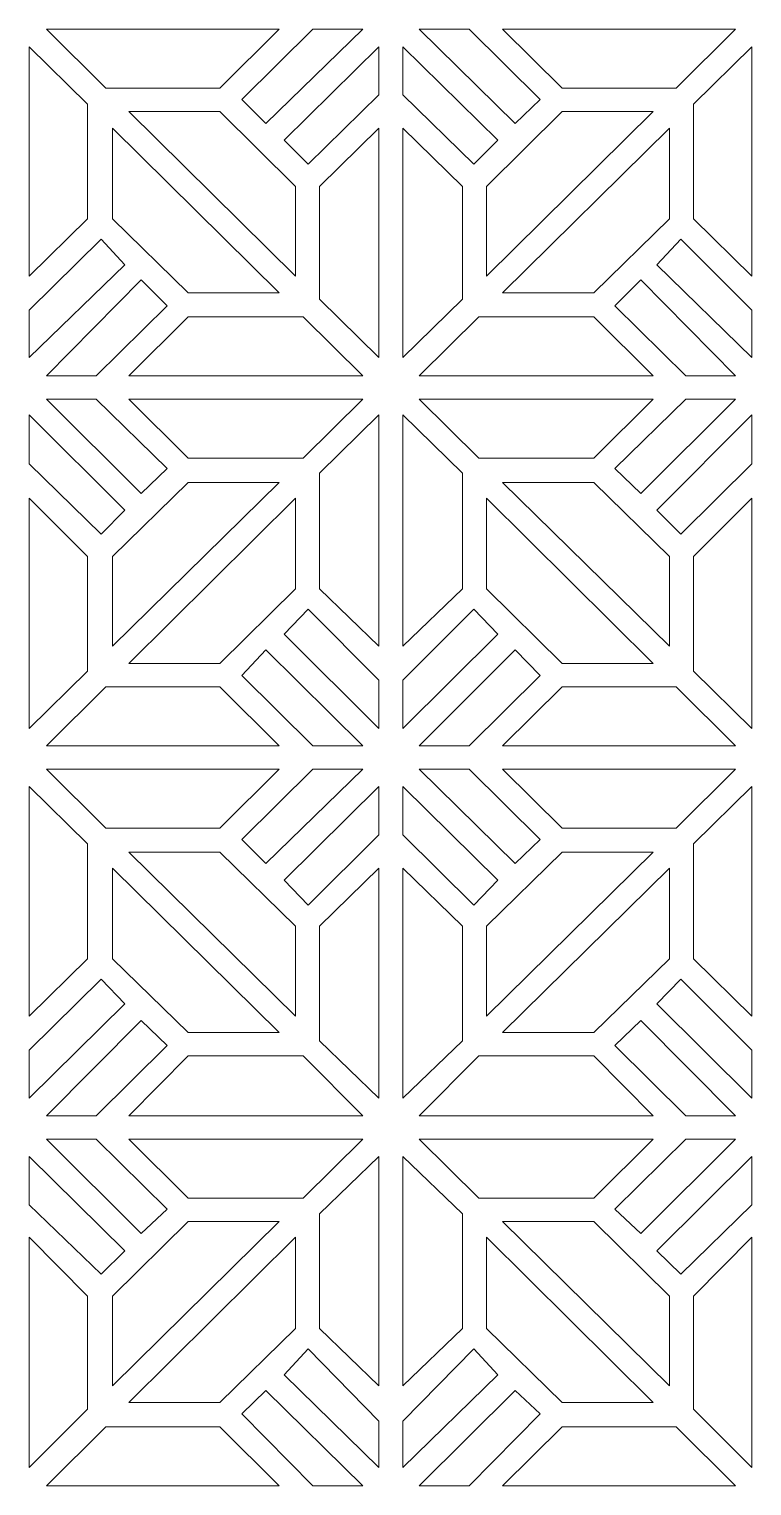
# Model space of a CAD drawing. Header units: millimetres. Extents: x -1200 to 1200, y -590 to 590.
# Drawn here: x 9 to 594, y -590 to 590 of the extents above; entities that cross this region are included whole.
import ezdxf

# ---------------------------------------------------------------- set-up
doc = ezdxf.new("R2010")
doc.units = ezdxf.units.MM
doc.header["$MEASUREMENT"] = 0
doc.layers.add('Layer 1', color=7, linetype='Continuous')

msp = doc.modelspace()

# ---------------------------------------------------------------- linework, layer by layer
at = {"layer": 'Layer 1', "color": 250, "lineweight": 20}
for points, knots in [([(22.8262, 589.9734), (22.8262, 589.9734), (211.5041, 589.9734), (211.5041, 589.9734), (211.5041, 589.9734), (163.3625, 542.0223), (163.3625, 542.0223), (163.3625, 542.0223), (70.9647, 542.0223), (70.9647, 542.0223), (70.9647, 542.0223), (22.8262, 589.9734), (22.8262, 589.9734)], [0, 0, 0, 0, 0.25, 0.25, 0.25, 0.5, 0.5, 0.5, 0.75, 0.75, 0.75, 1, 1, 1, 1]), ([(238.6777, 589.9734), (238.6777, 589.9734), (279.0546, 589.9734), (279.0546, 589.9734), (279.0546, 589.9734), (200.6335, 513.5514), (200.6335, 513.5514), (200.6335, 513.5514), (181.2215, 533.0346), (181.2215, 533.0346), (181.2215, 533.0346), (238.6777, 589.9734), (238.6777, 589.9734)], [0, 0, 0, 0, 0.25, 0.25, 0.25, 0.5, 0.5, 0.5, 0.75, 0.75, 0.75, 1, 1, 1, 1]), ([(324.8637, 589.9734), (324.8637, 589.9734), (365.2406, 589.9734), (365.2406, 589.9734), (365.2406, 589.9734), (422.6968, 533.0346), (422.6968, 533.0346), (422.6968, 533.0346), (402.5084, 513.5514), (402.5084, 513.5514), (402.5084, 513.5514), (324.8637, 589.9734), (324.8637, 589.9734)], [0, 0, 0, 0, 0.25, 0.25, 0.25, 0.5, 0.5, 0.5, 0.75, 0.75, 0.75, 1, 1, 1, 1]), ([(392.4142, 589.9734), (392.4142, 589.9734), (581.0921, 589.9734), (581.0921, 589.9734), (581.0921, 589.9734), (532.9535, 542.0223), (532.9535, 542.0223), (532.9535, 542.0223), (440.5558, 542.0223), (440.5558, 542.0223), (440.5558, 542.0223), (392.4142, 589.9734), (392.4142, 589.9734)], [0, 0, 0, 0, 0.25, 0.25, 0.25, 0.5, 0.5, 0.5, 0.75, 0.75, 0.75, 1, 1, 1, 1]), ([(8.8496, 389.9306), (8.8496, 389.9306), (8.8496, 575.738), (8.8496, 575.738), (8.8496, 575.738), (56.2148, 529.2884), (56.2148, 529.2884), (56.2148, 529.2884), (56.2148, 436.3832), (56.2148, 436.3832), (56.2148, 436.3832), (8.8496, 389.9306), (8.8496, 389.9306)], [0, 0, 0, 0, 0.25, 0.25, 0.25, 0.5, 0.5, 0.5, 0.75, 0.75, 0.75, 1, 1, 1, 1]), ([(292.2548, 575.738), (292.2548, 575.738), (292.2548, 536.7808), (292.2548, 536.7808), (292.2548, 536.7808), (234.7953, 480.585), (234.7953, 480.585), (234.7953, 480.585), (215.3866, 500.0652), (215.3866, 500.0652), (215.3866, 500.0652), (292.2548, 575.738), (292.2548, 575.738)], [0, 0, 0, 0, 0.25, 0.25, 0.25, 0.5, 0.5, 0.5, 0.75, 0.75, 0.75, 1, 1, 1, 1]), ([(311.6635, 536.7808), (311.6635, 536.7808), (311.6635, 575.738), (311.6635, 575.738), (311.6635, 575.738), (388.5317, 500.0652), (388.5317, 500.0652), (388.5317, 500.0652), (369.1229, 480.585), (369.1229, 480.585), (369.1229, 480.585), (311.6635, 536.7808), (311.6635, 536.7808)], [0, 0, 0, 0, 0.25, 0.25, 0.25, 0.5, 0.5, 0.5, 0.75, 0.75, 0.75, 1, 1, 1, 1]), ([(594.2922, 575.738), (594.2922, 575.738), (594.2922, 389.9306), (594.2922, 389.9306), (594.2922, 389.9306), (546.927, 436.3832), (546.927, 436.3832), (546.927, 436.3832), (546.927, 529.2884), (546.927, 529.2884), (546.927, 529.2884), (594.2922, 575.738), (594.2922, 575.738)], [0, 0, 0, 0, 0.25, 0.25, 0.25, 0.5, 0.5, 0.5, 0.75, 0.75, 0.75, 1, 1, 1, 1]), ([(89.6002, 523.2945), (89.6002, 523.2945), (163.3625, 523.2945), (163.3625, 523.2945), (163.3625, 523.2945), (224.7011, 462.6064), (224.7011, 462.6064), (224.7011, 462.6064), (224.7011, 389.9306), (224.7011, 389.9306), (224.7011, 389.9306), (89.6002, 523.2945), (89.6002, 523.2945)], [0, 0, 0, 0, 0.25, 0.25, 0.25, 0.5, 0.5, 0.5, 0.75, 0.75, 0.75, 1, 1, 1, 1]), ([(379.2172, 389.9306), (379.2172, 389.9306), (379.2172, 462.6064), (379.2172, 462.6064), (379.2172, 462.6064), (440.5558, 523.2945), (440.5558, 523.2945), (440.5558, 523.2945), (514.318, 523.2945), (514.318, 523.2945), (514.318, 523.2945), (379.2172, 389.9306), (379.2172, 389.9306)], [0, 0, 0, 0, 0.25, 0.25, 0.25, 0.5, 0.5, 0.5, 0.75, 0.75, 0.75, 1, 1, 1, 1]), ([(76.4001, 436.3832), (76.4001, 436.3832), (76.4001, 509.8083), (76.4001, 509.8083), (76.4001, 509.8083), (211.5041, 376.4505), (211.5041, 376.4505), (211.5041, 376.4505), (137.7419, 376.4505), (137.7419, 376.4505), (137.7419, 376.4505), (76.4001, 436.3832), (76.4001, 436.3832)], [0, 0, 0, 0, 0.25, 0.25, 0.25, 0.5, 0.5, 0.5, 0.75, 0.75, 0.75, 1, 1, 1, 1]), ([(292.2548, 509.8083), (292.2548, 509.8083), (292.2548, 324.004), (292.2548, 324.004), (292.2548, 324.004), (244.1131, 371.2059), (244.1131, 371.2059), (244.1131, 371.2059), (244.1131, 462.6064), (244.1131, 462.6064), (244.1131, 462.6064), (292.2548, 509.8083), (292.2548, 509.8083)], [0, 0, 0, 0, 0.25, 0.25, 0.25, 0.5, 0.5, 0.5, 0.75, 0.75, 0.75, 1, 1, 1, 1]), ([(311.6635, 324.004), (311.6635, 324.004), (311.6635, 509.8083), (311.6635, 509.8083), (311.6635, 509.8083), (359.8052, 462.6064), (359.8052, 462.6064), (359.8052, 462.6064), (359.8052, 371.2059), (359.8052, 371.2059), (359.8052, 371.2059), (311.6635, 324.004), (311.6635, 324.004)], [0, 0, 0, 0, 0.25, 0.25, 0.25, 0.5, 0.5, 0.5, 0.75, 0.75, 0.75, 1, 1, 1, 1]), ([(466.1764, 376.4505), (466.1764, 376.4505), (392.4142, 376.4505), (392.4142, 376.4505), (392.4142, 376.4505), (527.5182, 509.8083), (527.5182, 509.8083), (527.5182, 509.8083), (527.5182, 436.3832), (527.5182, 436.3832), (527.5182, 436.3832), (466.1764, 376.4505), (466.1764, 376.4505)], [0, 0, 0, 0, 0.25, 0.25, 0.25, 0.5, 0.5, 0.5, 0.75, 0.75, 0.75, 1, 1, 1, 1]), ([(8.8496, 324.004), (8.8496, 324.004), (8.8496, 362.215), (8.8496, 362.215), (8.8496, 362.215), (67.0823, 419.9), (67.0823, 419.9), (67.0823, 419.9), (86.4943, 398.9215), (86.4943, 398.9215), (86.4943, 398.9215), (8.8496, 324.004), (8.8496, 324.004)], [0, 0, 0, 0, 0.25, 0.25, 0.25, 0.5, 0.5, 0.5, 0.75, 0.75, 0.75, 1, 1, 1, 1]), ([(594.2922, 362.215), (594.2922, 362.215), (594.2922, 324.004), (594.2922, 324.004), (594.2922, 324.004), (517.424, 398.9215), (517.424, 398.9215), (517.424, 398.9215), (536.836, 419.9), (536.836, 419.9), (536.836, 419.9), (594.2922, 362.215), (594.2922, 362.215)], [0, 0, 0, 0, 0.25, 0.25, 0.25, 0.5, 0.5, 0.5, 0.75, 0.75, 0.75, 1, 1, 1, 1]), ([(63.1999, 309.0193), (63.1999, 309.0193), (22.8262, 309.0193), (22.8262, 309.0193), (22.8262, 309.0193), (99.6944, 386.9337), (99.6944, 386.9337), (99.6944, 386.9337), (120.6593, 365.9612), (120.6593, 365.9612), (120.6593, 365.9612), (63.1999, 309.0193), (63.1999, 309.0193)], [0, 0, 0, 0, 0.25, 0.25, 0.25, 0.5, 0.5, 0.5, 0.75, 0.75, 0.75, 1, 1, 1, 1]), ([(581.0921, 309.0193), (581.0921, 309.0193), (540.7184, 309.0193), (540.7184, 309.0193), (540.7184, 309.0193), (483.2589, 365.9612), (483.2589, 365.9612), (483.2589, 365.9612), (504.2239, 386.9337), (504.2239, 386.9337), (504.2239, 386.9337), (581.0921, 309.0193), (581.0921, 309.0193)], [0, 0, 0, 0, 0.25, 0.25, 0.25, 0.5, 0.5, 0.5, 0.75, 0.75, 0.75, 1, 1, 1, 1]), ([(279.0546, 309.0193), (279.0546, 309.0193), (89.6002, 309.0193), (89.6002, 309.0193), (89.6002, 309.0193), (137.7419, 356.9703), (137.7419, 356.9703), (137.7419, 356.9703), (230.913, 356.9703), (230.913, 356.9703), (230.913, 356.9703), (279.0546, 309.0193), (279.0546, 309.0193)], [0, 0, 0, 0, 0.25, 0.25, 0.25, 0.5, 0.5, 0.5, 0.75, 0.75, 0.75, 1, 1, 1, 1]), ([(514.318, 309.0193), (514.318, 309.0193), (324.8637, 309.0193), (324.8637, 309.0193), (324.8637, 309.0193), (373.0053, 356.9703), (373.0053, 356.9703), (373.0053, 356.9703), (466.1764, 356.9703), (466.1764, 356.9703), (466.1764, 356.9703), (514.318, 309.0193), (514.318, 309.0193)], [0, 0, 0, 0, 0.25, 0.25, 0.25, 0.5, 0.5, 0.5, 0.75, 0.75, 0.75, 1, 1, 1, 1]), ([(22.8262, 290.2884), (22.8262, 290.2884), (63.1999, 290.2884), (63.1999, 290.2884), (63.1999, 290.2884), (120.6593, 234.0958), (120.6593, 234.0958), (120.6593, 234.0958), (99.6944, 213.8725), (99.6944, 213.8725), (99.6944, 213.8725), (22.8262, 290.2884), (22.8262, 290.2884)], [0, 0, 0, 0, 0.25, 0.25, 0.25, 0.5, 0.5, 0.5, 0.75, 0.75, 0.75, 1, 1, 1, 1]), ([(89.6002, 290.2884), (89.6002, 290.2884), (279.0546, 290.2884), (279.0546, 290.2884), (279.0546, 290.2884), (230.913, 242.3404), (230.913, 242.3404), (230.913, 242.3404), (137.7419, 242.3404), (137.7419, 242.3404), (137.7419, 242.3404), (89.6002, 290.2884), (89.6002, 290.2884)], [0, 0, 0, 0, 0.25, 0.25, 0.25, 0.5, 0.5, 0.5, 0.75, 0.75, 0.75, 1, 1, 1, 1]), ([(324.8637, 290.2884), (324.8637, 290.2884), (514.318, 290.2884), (514.318, 290.2884), (514.318, 290.2884), (466.1764, 242.3404), (466.1764, 242.3404), (466.1764, 242.3404), (373.0053, 242.3404), (373.0053, 242.3404), (373.0053, 242.3404), (324.8637, 290.2884), (324.8637, 290.2884)], [0, 0, 0, 0, 0.25, 0.25, 0.25, 0.5, 0.5, 0.5, 0.75, 0.75, 0.75, 1, 1, 1, 1]), ([(540.7184, 290.2884), (540.7184, 290.2884), (581.0921, 290.2884), (581.0921, 290.2884), (581.0921, 290.2884), (504.2239, 213.8725), (504.2239, 213.8725), (504.2239, 213.8725), (483.2589, 234.0958), (483.2589, 234.0958), (483.2589, 234.0958), (540.7184, 290.2884), (540.7184, 290.2884)], [0, 0, 0, 0, 0.25, 0.25, 0.25, 0.5, 0.5, 0.5, 0.75, 0.75, 0.75, 1, 1, 1, 1]), ([(8.8496, 237.845), (8.8496, 237.845), (8.8496, 277.5545), (8.8496, 277.5545), (8.8496, 277.5545), (86.4943, 200.3862), (86.4943, 200.3862), (86.4943, 200.3862), (67.0823, 180.9061), (67.0823, 180.9061), (67.0823, 180.9061), (8.8496, 237.845), (8.8496, 237.845)], [0, 0, 0, 0, 0.25, 0.25, 0.25, 0.5, 0.5, 0.5, 0.75, 0.75, 0.75, 1, 1, 1, 1]), ([(244.1131, 230.3526), (244.1131, 230.3526), (292.2548, 277.5545), (292.2548, 277.5545), (292.2548, 277.5545), (292.2548, 90.2517), (292.2548, 90.2517), (292.2548, 90.2517), (244.1131, 136.7043), (244.1131, 136.7043), (244.1131, 136.7043), (244.1131, 230.3526), (244.1131, 230.3526)], [0, 0, 0, 0, 0.25, 0.25, 0.25, 0.5, 0.5, 0.5, 0.75, 0.75, 0.75, 1, 1, 1, 1]), ([(311.6635, 90.2517), (311.6635, 90.2517), (311.6635, 277.5545), (311.6635, 277.5545), (311.6635, 277.5545), (359.8052, 230.3526), (359.8052, 230.3526), (359.8052, 230.3526), (359.8052, 136.7043), (359.8052, 136.7043), (359.8052, 136.7043), (311.6635, 90.2517), (311.6635, 90.2517)], [0, 0, 0, 0, 0.25, 0.25, 0.25, 0.5, 0.5, 0.5, 0.75, 0.75, 0.75, 1, 1, 1, 1]), ([(594.2922, 277.5545), (594.2922, 277.5545), (594.2922, 237.845), (594.2922, 237.845), (594.2922, 237.845), (536.836, 180.9061), (536.836, 180.9061), (536.836, 180.9061), (517.424, 200.3862), (517.424, 200.3862), (517.424, 200.3862), (594.2922, 277.5545), (594.2922, 277.5545)], [0, 0, 0, 0, 0.25, 0.25, 0.25, 0.5, 0.5, 0.5, 0.75, 0.75, 0.75, 1, 1, 1, 1]), ([(76.4001, 90.2517), (76.4001, 90.2517), (76.4001, 162.9245), (76.4001, 162.9245), (76.4001, 162.9245), (137.7419, 222.8633), (137.7419, 222.8633), (137.7419, 222.8633), (211.5041, 222.8633), (211.5041, 222.8633), (211.5041, 222.8633), (76.4001, 90.2517), (76.4001, 90.2517)], [0, 0, 0, 0, 0.25, 0.25, 0.25, 0.5, 0.5, 0.5, 0.75, 0.75, 0.75, 1, 1, 1, 1]), ([(392.4142, 222.8633), (392.4142, 222.8633), (466.1764, 222.8633), (466.1764, 222.8633), (466.1764, 222.8633), (527.5182, 162.9245), (527.5182, 162.9245), (527.5182, 162.9245), (527.5182, 90.2517), (527.5182, 90.2517), (527.5182, 90.2517), (392.4142, 222.8633), (392.4142, 222.8633)], [0, 0, 0, 0, 0.25, 0.25, 0.25, 0.5, 0.5, 0.5, 0.75, 0.75, 0.75, 1, 1, 1, 1]), ([(8.8496, 23.5728), (8.8496, 23.5728), (8.8496, 210.1232), (8.8496, 210.1232), (8.8496, 210.1232), (56.2148, 162.9245), (56.2148, 162.9245), (56.2148, 162.9245), (56.2148, 70.0254), (56.2148, 70.0254), (56.2148, 70.0254), (8.8496, 23.5728), (8.8496, 23.5728)], [0, 0, 0, 0, 0.25, 0.25, 0.25, 0.5, 0.5, 0.5, 0.75, 0.75, 0.75, 1, 1, 1, 1]), ([(163.3625, 76.0162), (163.3625, 76.0162), (89.6002, 76.0162), (89.6002, 76.0162), (89.6002, 76.0162), (224.7011, 210.1232), (224.7011, 210.1232), (224.7011, 210.1232), (224.7011, 136.7043), (224.7011, 136.7043), (224.7011, 136.7043), (163.3625, 76.0162), (163.3625, 76.0162)], [0, 0, 0, 0, 0.25, 0.25, 0.25, 0.5, 0.5, 0.5, 0.75, 0.75, 0.75, 1, 1, 1, 1]), ([(379.2172, 136.7043), (379.2172, 136.7043), (379.2172, 210.1232), (379.2172, 210.1232), (379.2172, 210.1232), (514.318, 76.0162), (514.318, 76.0162), (514.318, 76.0162), (440.5558, 76.0162), (440.5558, 76.0162), (440.5558, 76.0162), (379.2172, 136.7043), (379.2172, 136.7043)], [0, 0, 0, 0, 0.25, 0.25, 0.25, 0.5, 0.5, 0.5, 0.75, 0.75, 0.75, 1, 1, 1, 1]), ([(594.2922, 210.1232), (594.2922, 210.1232), (594.2922, 23.5728), (594.2922, 23.5728), (594.2922, 23.5728), (546.927, 70.0254), (546.927, 70.0254), (546.927, 70.0254), (546.927, 162.9245), (546.927, 162.9245), (546.927, 162.9245), (594.2922, 210.1232), (594.2922, 210.1232)], [0, 0, 0, 0, 0.25, 0.25, 0.25, 0.5, 0.5, 0.5, 0.75, 0.75, 0.75, 1, 1, 1, 1]), ([(292.2548, 62.5331), (292.2548, 62.5331), (292.2548, 23.5728), (292.2548, 23.5728), (292.2548, 23.5728), (215.3866, 99.9887), (215.3866, 99.9887), (215.3866, 99.9887), (234.7953, 120.2211), (234.7953, 120.2211), (234.7953, 120.2211), (292.2548, 62.5331), (292.2548, 62.5331)], [0, 0, 0, 0, 0.25, 0.25, 0.25, 0.5, 0.5, 0.5, 0.75, 0.75, 0.75, 1, 1, 1, 1]), ([(311.6635, 23.5728), (311.6635, 23.5728), (311.6635, 62.5331), (311.6635, 62.5331), (311.6635, 62.5331), (369.1229, 120.2211), (369.1229, 120.2211), (369.1229, 120.2211), (388.5317, 99.9887), (388.5317, 99.9887), (388.5317, 99.9887), (311.6635, 23.5728), (311.6635, 23.5728)], [0, 0, 0, 0, 0.25, 0.25, 0.25, 0.5, 0.5, 0.5, 0.75, 0.75, 0.75, 1, 1, 1, 1]), ([(238.6777, 9.3343), (238.6777, 9.3343), (181.2215, 66.2792), (181.2215, 66.2792), (181.2215, 66.2792), (200.6335, 87.2548), (200.6335, 87.2548), (200.6335, 87.2548), (279.0546, 9.3343), (279.0546, 9.3343), (279.0546, 9.3343), (238.6777, 9.3343), (238.6777, 9.3343)], [0, 0, 0, 0, 0.25, 0.25, 0.25, 0.5, 0.5, 0.5, 0.75, 0.75, 0.75, 1, 1, 1, 1]), ([(365.2406, 9.3343), (365.2406, 9.3343), (324.8637, 9.3343), (324.8637, 9.3343), (324.8637, 9.3343), (402.5084, 87.2548), (402.5084, 87.2548), (402.5084, 87.2548), (422.6968, 66.2792), (422.6968, 66.2792), (422.6968, 66.2792), (365.2406, 9.3343), (365.2406, 9.3343)], [0, 0, 0, 0, 0.25, 0.25, 0.25, 0.5, 0.5, 0.5, 0.75, 0.75, 0.75, 1, 1, 1, 1]), ([(22.8262, 9.3343), (22.8262, 9.3343), (70.9647, 57.2884), (70.9647, 57.2884), (70.9647, 57.2884), (22.8262, 9.3343), (22.8262, 9.3343)], [0, 0, 0, 0, 0.5, 0.5, 0.5, 1, 1, 1, 1]), ([(70.9647, 57.2884), (70.9647, 57.2884), (163.3625, 57.2884), (163.3625, 57.2884), (163.3625, 57.2884), (211.5041, 9.3343), (211.5041, 9.3343), (211.5041, 9.3343), (22.8262, 9.3343), (22.8262, 9.3343), (22.8262, 9.3343), (70.9647, 57.2884), (70.9647, 57.2884)], [0, 0, 0, 0, 0.25, 0.25, 0.25, 0.5, 0.5, 0.5, 0.75, 0.75, 0.75, 1, 1, 1, 1]), ([(581.0921, 9.3343), (581.0921, 9.3343), (392.4142, 9.3343), (392.4142, 9.3343), (392.4142, 9.3343), (440.5558, 57.2884), (440.5558, 57.2884), (440.5558, 57.2884), (532.9535, 57.2884), (532.9535, 57.2884), (532.9535, 57.2884), (581.0921, 9.3343), (581.0921, 9.3343)], [0, 0, 0, 0, 0.25, 0.25, 0.25, 0.5, 0.5, 0.5, 0.75, 0.75, 0.75, 1, 1, 1, 1]), ([(211.5041, -9.3905), (211.5041, -9.3905), (163.3625, -57.3447), (163.3625, -57.3447), (163.3625, -57.3447), (70.9647, -57.3447), (70.9647, -57.3447), (70.9647, -57.3447), (22.8262, -9.3905), (22.8262, -9.3905), (22.8262, -9.3905), (211.5041, -9.3905), (211.5041, -9.3905)], [0, 0, 0, 0, 0.25, 0.25, 0.25, 0.5, 0.5, 0.5, 0.75, 0.75, 0.75, 1, 1, 1, 1]), ([(181.2215, -66.3354), (181.2215, -66.3354), (238.6777, -9.3905), (238.6777, -9.3905), (238.6777, -9.3905), (279.0546, -9.3905), (279.0546, -9.3905), (279.0546, -9.3905), (200.6335, -85.8125), (200.6335, -85.8125), (200.6335, -85.8125), (181.2215, -66.3354), (181.2215, -66.3354)], [0, 0, 0, 0, 0.25, 0.25, 0.25, 0.5, 0.5, 0.5, 0.75, 0.75, 0.75, 1, 1, 1, 1]), ([(324.8637, -9.3905), (324.8637, -9.3905), (365.2406, -9.3905), (365.2406, -9.3905), (365.2406, -9.3905), (422.6968, -66.3354), (422.6968, -66.3354), (422.6968, -66.3354), (402.5084, -85.8125), (402.5084, -85.8125), (402.5084, -85.8125), (324.8637, -9.3905), (324.8637, -9.3905)], [0, 0, 0, 0, 0.25, 0.25, 0.25, 0.5, 0.5, 0.5, 0.75, 0.75, 0.75, 1, 1, 1, 1]), ([(392.4142, -9.3905), (392.4142, -9.3905), (581.0921, -9.3905), (581.0921, -9.3905), (581.0921, -9.3905), (532.9535, -57.3447), (532.9535, -57.3447), (532.9535, -57.3447), (440.5558, -57.3447), (440.5558, -57.3447), (440.5558, -57.3447), (392.4142, -9.3905), (392.4142, -9.3905)], [0, 0, 0, 0, 0.25, 0.25, 0.25, 0.5, 0.5, 0.5, 0.75, 0.75, 0.75, 1, 1, 1, 1]), ([(8.8496, -209.4303), (8.8496, -209.4303), (8.8496, -23.626), (8.8496, -23.626), (8.8496, -23.626), (56.2148, -70.0786), (56.2148, -70.0786), (56.2148, -70.0786), (56.2148, -162.9807), (56.2148, -162.9807), (56.2148, -162.9807), (8.8496, -209.4303), (8.8496, -209.4303)], [0, 0, 0, 0, 0.25, 0.25, 0.25, 0.5, 0.5, 0.5, 0.75, 0.75, 0.75, 1, 1, 1, 1]), ([(292.2548, -23.626), (292.2548, -23.626), (292.2548, -62.5862), (292.2548, -62.5862), (292.2548, -62.5862), (234.7953, -119.5251), (234.7953, -119.5251), (234.7953, -119.5251), (215.3866, -99.2957), (215.3866, -99.2957), (215.3866, -99.2957), (292.2548, -23.626), (292.2548, -23.626)], [0, 0, 0, 0, 0.25, 0.25, 0.25, 0.5, 0.5, 0.5, 0.75, 0.75, 0.75, 1, 1, 1, 1]), ([(311.6635, -62.5862), (311.6635, -62.5862), (311.6635, -23.626), (311.6635, -23.626), (311.6635, -23.626), (388.5317, -99.2957), (388.5317, -99.2957), (388.5317, -99.2957), (369.1229, -119.5251), (369.1229, -119.5251), (369.1229, -119.5251), (311.6635, -62.5862), (311.6635, -62.5862)], [0, 0, 0, 0, 0.25, 0.25, 0.25, 0.5, 0.5, 0.5, 0.75, 0.75, 0.75, 1, 1, 1, 1]), ([(594.2922, -23.626), (594.2922, -23.626), (594.2922, -209.4303), (594.2922, -209.4303), (594.2922, -209.4303), (546.927, -162.9807), (546.927, -162.9807), (546.927, -162.9807), (546.927, -70.0786), (546.927, -70.0786), (546.927, -70.0786), (594.2922, -23.626), (594.2922, -23.626)], [0, 0, 0, 0, 0.25, 0.25, 0.25, 0.5, 0.5, 0.5, 0.75, 0.75, 0.75, 1, 1, 1, 1]), ([(89.6002, -76.8247), (89.6002, -76.8247), (163.3625, -76.8247), (163.3625, -76.8247), (163.3625, -76.8247), (224.7011, -136.7575), (224.7011, -136.7575), (224.7011, -136.7575), (224.7011, -209.4303), (224.7011, -209.4303), (224.7011, -209.4303), (89.6002, -76.8247), (89.6002, -76.8247)], [0, 0, 0, 0, 0.25, 0.25, 0.25, 0.5, 0.5, 0.5, 0.75, 0.75, 0.75, 1, 1, 1, 1]), ([(379.2172, -209.4303), (379.2172, -209.4303), (379.2172, -136.7575), (379.2172, -136.7575), (379.2172, -136.7575), (440.5558, -76.8247), (440.5558, -76.8247), (440.5558, -76.8247), (514.318, -76.8247), (514.318, -76.8247), (514.318, -76.8247), (379.2172, -209.4303), (379.2172, -209.4303)], [0, 0, 0, 0, 0.25, 0.25, 0.25, 0.5, 0.5, 0.5, 0.75, 0.75, 0.75, 1, 1, 1, 1]), ([(76.4001, -162.9807), (76.4001, -162.9807), (76.4001, -89.5556), (76.4001, -89.5556), (76.4001, -89.5556), (211.5041, -222.9165), (211.5041, -222.9165), (211.5041, -222.9165), (137.7419, -222.9165), (137.7419, -222.9165), (137.7419, -222.9165), (76.4001, -162.9807), (76.4001, -162.9807)], [0, 0, 0, 0, 0.25, 0.25, 0.25, 0.5, 0.5, 0.5, 0.75, 0.75, 0.75, 1, 1, 1, 1]), ([(292.2548, -89.5556), (292.2548, -89.5556), (292.2548, -276.1122), (292.2548, -276.1122), (292.2548, -276.1122), (244.1131, -229.6627), (244.1131, -229.6627), (244.1131, -229.6627), (244.1131, -136.7575), (244.1131, -136.7575), (244.1131, -136.7575), (292.2548, -89.5556), (292.2548, -89.5556)], [0, 0, 0, 0, 0.25, 0.25, 0.25, 0.5, 0.5, 0.5, 0.75, 0.75, 0.75, 1, 1, 1, 1]), ([(311.6635, -276.1122), (311.6635, -276.1122), (311.6635, -89.5556), (311.6635, -89.5556), (311.6635, -89.5556), (359.8052, -136.7575), (359.8052, -136.7575), (359.8052, -136.7575), (359.8052, -229.6627), (359.8052, -229.6627), (359.8052, -229.6627), (311.6635, -276.1122), (311.6635, -276.1122)], [0, 0, 0, 0, 0.25, 0.25, 0.25, 0.5, 0.5, 0.5, 0.75, 0.75, 0.75, 1, 1, 1, 1]), ([(466.1764, -222.9165), (466.1764, -222.9165), (392.4142, -222.9165), (392.4142, -222.9165), (392.4142, -222.9165), (527.5182, -89.5556), (527.5182, -89.5556), (527.5182, -89.5556), (527.5182, -162.9807), (527.5182, -162.9807), (527.5182, -162.9807), (466.1764, -222.9165), (466.1764, -222.9165)], [0, 0, 0, 0, 0.25, 0.25, 0.25, 0.5, 0.5, 0.5, 0.75, 0.75, 0.75, 1, 1, 1, 1]), ([(8.8496, -276.1122), (8.8496, -276.1122), (8.8496, -237.155), (8.8496, -237.155), (8.8496, -237.155), (67.0823, -179.4639), (67.0823, -179.4639), (67.0823, -179.4639), (86.4943, -199.6902), (86.4943, -199.6902), (86.4943, -199.6902), (8.8496, -276.1122), (8.8496, -276.1122)], [0, 0, 0, 0, 0.25, 0.25, 0.25, 0.5, 0.5, 0.5, 0.75, 0.75, 0.75, 1, 1, 1, 1]), ([(594.2922, -237.155), (594.2922, -237.155), (594.2922, -276.1122), (594.2922, -276.1122), (594.2922, -276.1122), (517.424, -199.6902), (517.424, -199.6902), (517.424, -199.6902), (536.836, -179.4639), (536.836, -179.4639), (536.836, -179.4639), (594.2922, -237.155), (594.2922, -237.155)], [0, 0, 0, 0, 0.25, 0.25, 0.25, 0.5, 0.5, 0.5, 0.75, 0.75, 0.75, 1, 1, 1, 1]), ([(63.1999, -290.3446), (63.1999, -290.3446), (22.8262, -290.3446), (22.8262, -290.3446), (22.8262, -290.3446), (99.6944, -213.1764), (99.6944, -213.1764), (99.6944, -213.1764), (120.6593, -233.4058), (120.6593, -233.4058), (120.6593, -233.4058), (63.1999, -290.3446), (63.1999, -290.3446)], [0, 0, 0, 0, 0.25, 0.25, 0.25, 0.5, 0.5, 0.5, 0.75, 0.75, 0.75, 1, 1, 1, 1]), ([(581.0921, -290.3446), (581.0921, -290.3446), (540.7184, -290.3446), (540.7184, -290.3446), (540.7184, -290.3446), (483.2589, -233.4058), (483.2589, -233.4058), (483.2589, -233.4058), (504.2239, -213.1764), (504.2239, -213.1764), (504.2239, -213.1764), (581.0921, -290.3446), (581.0921, -290.3446)], [0, 0, 0, 0, 0.25, 0.25, 0.25, 0.5, 0.5, 0.5, 0.75, 0.75, 0.75, 1, 1, 1, 1]), ([(279.0546, -290.3446), (279.0546, -290.3446), (89.6002, -290.3446), (89.6002, -290.3446), (89.6002, -290.3446), (137.7419, -241.6474), (137.7419, -241.6474), (137.7419, -241.6474), (230.913, -241.6474), (230.913, -241.6474), (230.913, -241.6474), (279.0546, -290.3446), (279.0546, -290.3446)], [0, 0, 0, 0, 0.25, 0.25, 0.25, 0.5, 0.5, 0.5, 0.75, 0.75, 0.75, 1, 1, 1, 1]), ([(514.318, -290.3446), (514.318, -290.3446), (324.8637, -290.3446), (324.8637, -290.3446), (324.8637, -290.3446), (373.0053, -241.6474), (373.0053, -241.6474), (373.0053, -241.6474), (466.1764, -241.6474), (466.1764, -241.6474), (466.1764, -241.6474), (514.318, -290.3446), (514.318, -290.3446)], [0, 0, 0, 0, 0.25, 0.25, 0.25, 0.5, 0.5, 0.5, 0.75, 0.75, 0.75, 1, 1, 1, 1]), ([(22.8262, -309.0755), (22.8262, -309.0755), (63.1999, -309.0755), (63.1999, -309.0755), (63.1999, -309.0755), (120.6593, -366.0144), (120.6593, -366.0144), (120.6593, -366.0144), (99.6944, -385.4945), (99.6944, -385.4945), (99.6944, -385.4945), (22.8262, -309.0755), (22.8262, -309.0755)], [0, 0, 0, 0, 0.25, 0.25, 0.25, 0.5, 0.5, 0.5, 0.75, 0.75, 0.75, 1, 1, 1, 1]), ([(89.6002, -309.0755), (89.6002, -309.0755), (279.0546, -309.0755), (279.0546, -309.0755), (279.0546, -309.0755), (230.913, -357.0235), (230.913, -357.0235), (230.913, -357.0235), (137.7419, -357.0235), (137.7419, -357.0235), (137.7419, -357.0235), (89.6002, -309.0755), (89.6002, -309.0755)], [0, 0, 0, 0, 0.25, 0.25, 0.25, 0.5, 0.5, 0.5, 0.75, 0.75, 0.75, 1, 1, 1, 1]), ([(324.8637, -309.0755), (324.8637, -309.0755), (514.318, -309.0755), (514.318, -309.0755), (514.318, -309.0755), (466.1764, -357.0235), (466.1764, -357.0235), (466.1764, -357.0235), (373.0053, -357.0235), (373.0053, -357.0235), (373.0053, -357.0235), (324.8637, -309.0755), (324.8637, -309.0755)], [0, 0, 0, 0, 0.25, 0.25, 0.25, 0.5, 0.5, 0.5, 0.75, 0.75, 0.75, 1, 1, 1, 1]), ([(540.7184, -309.0755), (540.7184, -309.0755), (581.0921, -309.0755), (581.0921, -309.0755), (581.0921, -309.0755), (504.2239, -385.4945), (504.2239, -385.4945), (504.2239, -385.4945), (483.2589, -366.0144), (483.2589, -366.0144), (483.2589, -366.0144), (540.7184, -309.0755), (540.7184, -309.0755)], [0, 0, 0, 0, 0.25, 0.25, 0.25, 0.5, 0.5, 0.5, 0.75, 0.75, 0.75, 1, 1, 1, 1]), ([(8.8496, -362.2712), (8.8496, -362.2712), (8.8496, -323.3079), (8.8496, -323.3079), (8.8496, -323.3079), (86.4943, -399.7269), (86.4943, -399.7269), (86.4943, -399.7269), (67.0823, -418.4578), (67.0823, -418.4578), (67.0823, -418.4578), (8.8496, -362.2712), (8.8496, -362.2712)], [0, 0, 0, 0, 0.25, 0.25, 0.25, 0.5, 0.5, 0.5, 0.75, 0.75, 0.75, 1, 1, 1, 1]), ([(292.2548, -323.3079), (292.2548, -323.3079), (292.2548, -509.1122), (292.2548, -509.1122), (292.2548, -509.1122), (244.1131, -462.6627), (244.1131, -462.6627), (244.1131, -462.6627), (244.1131, -369.7636), (244.1131, -369.7636), (244.1131, -369.7636), (292.2548, -323.3079), (292.2548, -323.3079)], [0, 0, 0, 0, 0.25, 0.25, 0.25, 0.5, 0.5, 0.5, 0.75, 0.75, 0.75, 1, 1, 1, 1]), ([(311.6635, -509.1122), (311.6635, -509.1122), (311.6635, -323.3079), (311.6635, -323.3079), (311.6635, -323.3079), (359.8052, -369.7636), (359.8052, -369.7636), (359.8052, -369.7636), (359.8052, -462.6627), (359.8052, -462.6627), (359.8052, -462.6627), (311.6635, -509.1122), (311.6635, -509.1122)], [0, 0, 0, 0, 0.25, 0.25, 0.25, 0.5, 0.5, 0.5, 0.75, 0.75, 0.75, 1, 1, 1, 1]), ([(594.2922, -323.3079), (594.2922, -323.3079), (594.2922, -362.2712), (594.2922, -362.2712), (594.2922, -362.2712), (536.836, -418.4578), (536.836, -418.4578), (536.836, -418.4578), (517.424, -399.7269), (517.424, -399.7269), (517.424, -399.7269), (594.2922, -323.3079), (594.2922, -323.3079)], [0, 0, 0, 0, 0.25, 0.25, 0.25, 0.5, 0.5, 0.5, 0.75, 0.75, 0.75, 1, 1, 1, 1]), ([(76.4001, -509.1122), (76.4001, -509.1122), (76.4001, -436.4425), (76.4001, -436.4425), (76.4001, -436.4425), (137.7419, -375.7575), (137.7419, -375.7575), (137.7419, -375.7575), (211.5041, -375.7575), (211.5041, -375.7575), (211.5041, -375.7575), (76.4001, -509.1122), (76.4001, -509.1122)], [0, 0, 0, 0, 0.25, 0.25, 0.25, 0.5, 0.5, 0.5, 0.75, 0.75, 0.75, 1, 1, 1, 1]), ([(392.4142, -375.7575), (392.4142, -375.7575), (466.1764, -375.7575), (466.1764, -375.7575), (466.1764, -375.7575), (527.5182, -436.4425), (527.5182, -436.4425), (527.5182, -436.4425), (527.5182, -509.1122), (527.5182, -509.1122), (527.5182, -509.1122), (392.4142, -375.7575), (392.4142, -375.7575)], [0, 0, 0, 0, 0.25, 0.25, 0.25, 0.5, 0.5, 0.5, 0.75, 0.75, 0.75, 1, 1, 1, 1]), ([(8.8496, -575.0419), (8.8496, -575.0419), (8.8496, -388.4914), (8.8496, -388.4914), (8.8496, -388.4914), (56.2148, -436.4425), (56.2148, -436.4425), (56.2148, -436.4425), (56.2148, -527.8431), (56.2148, -527.8431), (56.2148, -527.8431), (8.8496, -575.0419), (8.8496, -575.0419)], [0, 0, 0, 0, 0.25, 0.25, 0.25, 0.5, 0.5, 0.5, 0.75, 0.75, 0.75, 1, 1, 1, 1]), ([(163.3625, -522.6015), (163.3625, -522.6015), (89.6002, -522.6015), (89.6002, -522.6015), (89.6002, -522.6015), (224.7011, -388.4914), (224.7011, -388.4914), (224.7011, -388.4914), (224.7011, -462.6627), (224.7011, -462.6627), (224.7011, -462.6627), (163.3625, -522.6015), (163.3625, -522.6015)], [0, 0, 0, 0, 0.25, 0.25, 0.25, 0.5, 0.5, 0.5, 0.75, 0.75, 0.75, 1, 1, 1, 1]), ([(379.2172, -462.6627), (379.2172, -462.6627), (379.2172, -388.4914), (379.2172, -388.4914), (379.2172, -388.4914), (514.318, -522.6015), (514.318, -522.6015), (514.318, -522.6015), (440.5558, -522.6015), (440.5558, -522.6015), (440.5558, -522.6015), (379.2172, -462.6627), (379.2172, -462.6627)], [0, 0, 0, 0, 0.25, 0.25, 0.25, 0.5, 0.5, 0.5, 0.75, 0.75, 0.75, 1, 1, 1, 1]), ([(594.2922, -388.4914), (594.2922, -388.4914), (594.2922, -575.0419), (594.2922, -575.0419), (594.2922, -575.0419), (546.927, -527.8431), (546.927, -527.8431), (546.927, -527.8431), (546.927, -436.4425), (546.927, -436.4425), (546.927, -436.4425), (594.2922, -388.4914), (594.2922, -388.4914)], [0, 0, 0, 0, 0.25, 0.25, 0.25, 0.5, 0.5, 0.5, 0.75, 0.75, 0.75, 1, 1, 1, 1]), ([(292.2548, -537.5862), (292.2548, -537.5862), (292.2548, -575.0419), (292.2548, -575.0419), (292.2548, -575.0419), (215.3866, -500.1214), (215.3866, -500.1214), (215.3866, -500.1214), (234.7953, -479.1428), (234.7953, -479.1428), (234.7953, -479.1428), (292.2548, -537.5862), (292.2548, -537.5862)], [0, 0, 0, 0, 0.25, 0.25, 0.25, 0.5, 0.5, 0.5, 0.75, 0.75, 0.75, 1, 1, 1, 1]), ([(311.6635, -575.0419), (311.6635, -575.0419), (311.6635, -537.5862), (311.6635, -537.5862), (311.6635, -537.5862), (369.1229, -479.1428), (369.1229, -479.1428), (369.1229, -479.1428), (388.5317, -500.1214), (388.5317, -500.1214), (388.5317, -500.1214), (311.6635, -575.0419), (311.6635, -575.0419)], [0, 0, 0, 0, 0.25, 0.25, 0.25, 0.5, 0.5, 0.5, 0.75, 0.75, 0.75, 1, 1, 1, 1]), ([(279.0546, -590.0266), (279.0546, -590.0266), (238.6777, -590.0266), (238.6777, -590.0266), (238.6777, -590.0266), (181.2215, -531.5923), (181.2215, -531.5923), (181.2215, -531.5923), (200.6335, -512.8584), (200.6335, -512.8584), (200.6335, -512.8584), (279.0546, -590.0266), (279.0546, -590.0266)], [0, 0, 0, 0, 0.25, 0.25, 0.25, 0.5, 0.5, 0.5, 0.75, 0.75, 0.75, 1, 1, 1, 1]), ([(365.2406, -590.0266), (365.2406, -590.0266), (324.8637, -590.0266), (324.8637, -590.0266), (324.8637, -590.0266), (402.5084, -512.8584), (402.5084, -512.8584), (402.5084, -512.8584), (422.6968, -531.5923), (422.6968, -531.5923), (422.6968, -531.5923), (365.2406, -590.0266), (365.2406, -590.0266)], [0, 0, 0, 0, 0.25, 0.25, 0.25, 0.5, 0.5, 0.5, 0.75, 0.75, 0.75, 1, 1, 1, 1]), ([(211.5041, -590.0266), (211.5041, -590.0266), (22.8262, -590.0266), (22.8262, -590.0266), (22.8262, -590.0266), (70.9647, -542.0816), (70.9647, -542.0816), (70.9647, -542.0816), (163.3625, -542.0816), (163.3625, -542.0816), (163.3625, -542.0816), (211.5041, -590.0266), (211.5041, -590.0266)], [0, 0, 0, 0, 0.25, 0.25, 0.25, 0.5, 0.5, 0.5, 0.75, 0.75, 0.75, 1, 1, 1, 1]), ([(581.0921, -590.0266), (581.0921, -590.0266), (392.4142, -590.0266), (392.4142, -590.0266), (392.4142, -590.0266), (440.5558, -542.0816), (440.5558, -542.0816), (440.5558, -542.0816), (532.9535, -542.0816), (532.9535, -542.0816), (532.9535, -542.0816), (581.0921, -590.0266), (581.0921, -590.0266)], [0, 0, 0, 0, 0.25, 0.25, 0.25, 0.5, 0.5, 0.5, 0.75, 0.75, 0.75, 1, 1, 1, 1])]:
    msp.add_open_spline(points, degree=3, knots=knots, dxfattribs=at)

doc.saveas('drawing.dxf')
